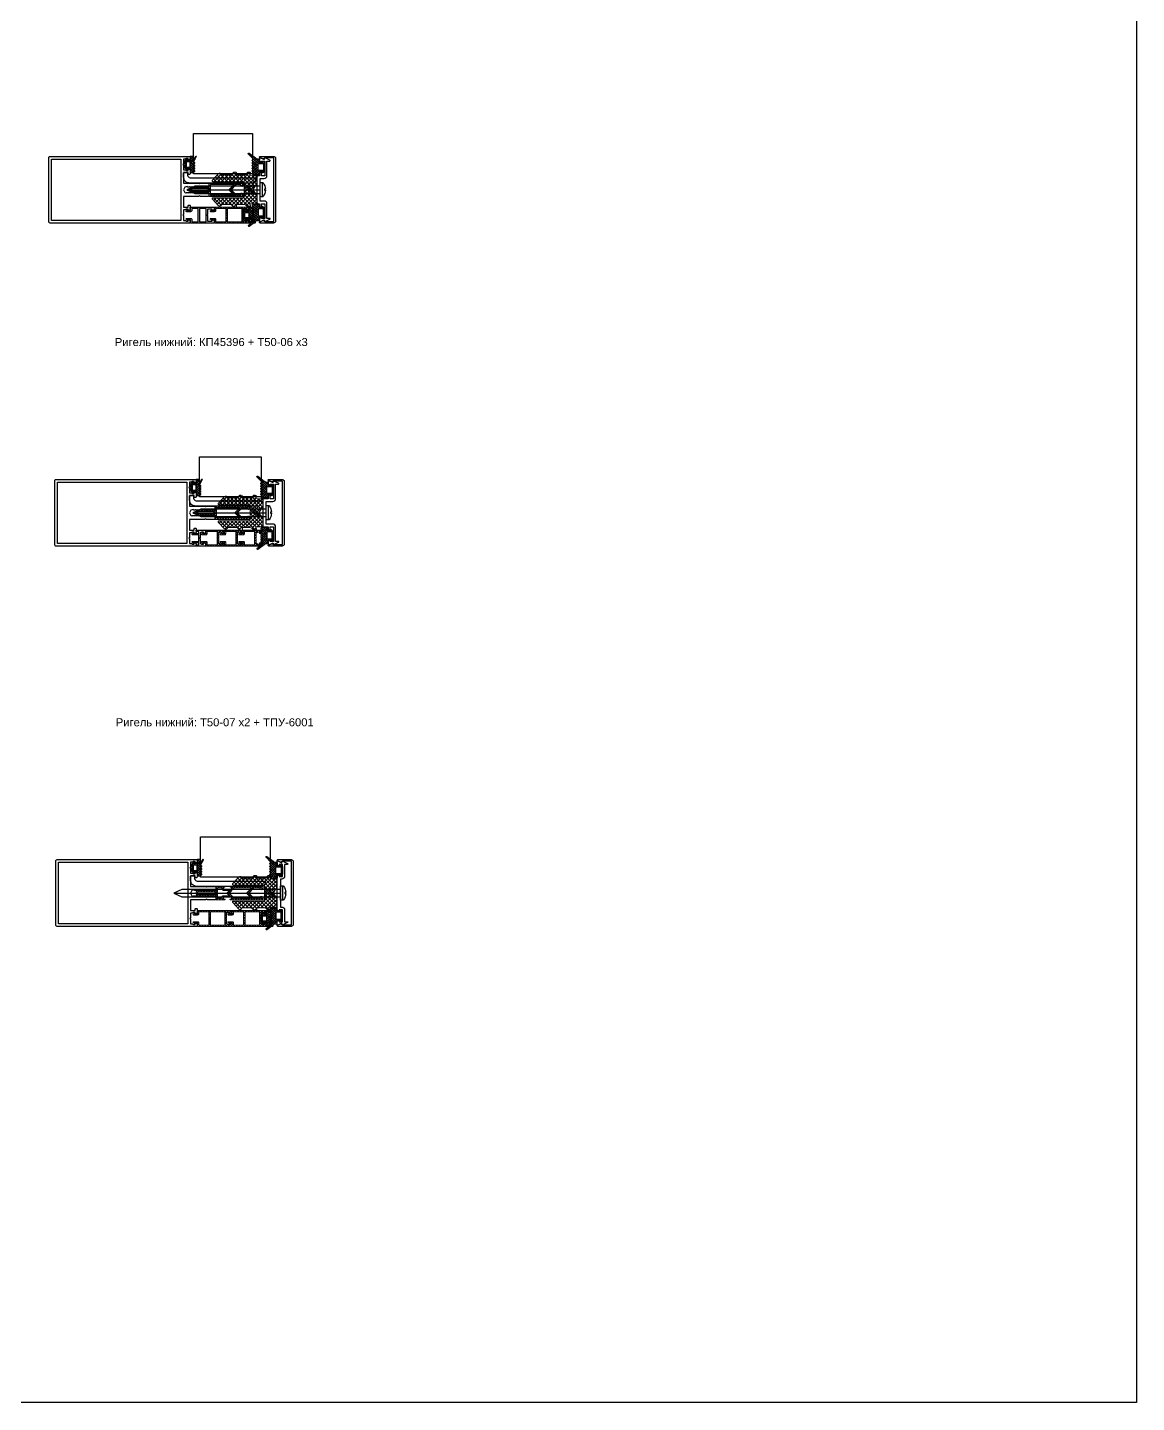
# Model space of a CAD drawing. Header units: millimetres. Extents: x 1744 to 18744, y -2272 to 2782.
# Drawn here: x 7973 to 8804, y -1585 to -554 of the extents above; entities that cross this region are included whole.
import ezdxf

# ---------------------------------------------------------------- set-up
doc = ezdxf.new("R2010")
doc.units = ezdxf.units.MM
doc.layers.add('Steklopaket', color=5, linetype='Continuous')
doc.layers.add('подписи', color=7, linetype='Continuous')
doc.layers.add('Уплотнители', color=1, linetype='Continuous', lineweight=20)
doc.layers.add('Штриховка', color=1, linetype='Continuous', lineweight=5)
doc.styles.get("Standard").update_dxf_attribs({"font": 'arial.ttf'})

# ---------------------------------------------------------------- blocks, each defined once
blk = doc.blocks.new('КП45550')
at = {"color": 217, "true_color": 0x93278f}
blk.add_lwpolyline([(-5, 6.4, -0.198912), (-4.9, 6.6), (-4.5, 7), (-4.9, 7.4, -0.198912), (-5, 7.6), (-5, 19), (-13, 19), (-13, 15.5), (-12, 15.5, -0.414214), (-11.5, 15), (-11.5, 14.5, -0.414214), (-12, 14), (-14.4, 14, -0.116434), (-14.6, 14), (-15.3, 14.4, -0.284079), (-15.5, 14.7), (-15.5, 15.2, -0.414214), (-15.2, 15.5), (-14.5, 15.5), (-14.5, 17), (-14.9, 17.4, -0.198912), (-15, 17.6), (-15, 19), (-18.6, 19, -0.284079), (-18.8, 19.2), (-19, 19.5), (-19.2, 19.2, -0.284079), (-19.4, 19), (-23, 19), (-23, 17.6, -0.198912), (-23.1, 17.4), (-23.5, 17), (-23.5, 15.5), (-22.8, 15.5, -0.414214), (-22.5, 15.2), (-22.5, 14.7, -0.284079), (-22.7, 14.4), (-23.4, 14, -0.116434), (-23.6, 14), (-24.5, 14, -0.414214), (-25, 14.5), (-25, 119, -0.414214), (-24, 120), (24, 120, -0.414214), (25, 119), (25, 14.5, -0.414214), (24.5, 14), (23.6, 14, -0.116434), (23.4, 14), (22.7, 14.4, -0.284079), (22.5, 14.7), (22.5, 15.2, -0.414214), (22.8, 15.5), (23.5, 15.5), (23.5, 17), (23.1, 17.4, -0.198912), (23, 17.6), (23, 19), (19.4, 19, -0.284079), (19.2, 19.2), (19, 19.5), (18.8, 19.2, -0.284079), (18.6, 19), (15, 19), (15, 17.6, -0.198912), (14.9, 17.4), (14.5, 17), (14.5, 15.5), (15.2, 15.5, -0.414214), (15.5, 15.2), (15.5, 14.7, -0.284079), (15.3, 14.4), (14.6, 14, -0.116434), (14.4, 14), (12, 14, -0.414214), (11.5, 14.5), (11.5, 15, -0.414214), (12, 15.5), (13, 15.5), (13, 19), (5, 19), (5, 7.6, -0.198912), (4.9, 7.4), (4.5, 7), (4.9, 6.6, -0.198912), (5, 6.4), (5, 0.5, -0.414214), (4.5, 0), (3.1, 0, -0.198912), (2.9, 0.1), (2.1, 0.9, -0.198912), (2, 1.1), (2, 1.5, -0.284079), (2.2, 1.7), (2.5, 1.9), (2.2, 2.1, -0.284079), (2, 2.3), (2, 3.3, -0.284079), (2.2, 3.5), (2.5, 3.7), (2.2, 3.9, -0.284079), (2, 4.1), (2, 5.1, -0.284079), (2.2, 5.3), (2.5, 5.5), (2.2, 5.7, -0.284079), (2, 5.9), (2, 6.9, -0.284079), (2.2, 7.1), (2.5, 7.3), (2.2, 7.5, -0.284079), (2, 7.7), (2, 8.7, -0.284079), (2.2, 8.9), (2.5, 9.1), (2.2, 9.3, -0.284079), (2, 9.5), (2, 10.5, -0.284079), (2.2, 10.7), (2.5, 10.9), (2.2, 11.1, -0.284079), (2, 11.3), (2, 12.3, -0.284079), (2.2, 12.5), (2.5, 12.7), (2.2, 12.9, -0.284079), (2, 13.1), (2, 14.1, -0.284079), (2.2, 14.3), (2.5, 14.5), (2.2, 14.7, -0.284079), (2, 14.9), (2, 15.9, -0.284079), (2.2, 16.1), (2.5, 16.3), (2, 18), (0, 19), (-2, 18), (-2, 17.6, -0.284079), (-2.2, 17.4), (-2.5, 17.2), (-2.2, 17, -0.284079), (-2, 16.8), (-2, 15.8, -0.284079), (-2.2, 15.6), (-2.5, 15.4), (-2.2, 15.2, -0.284079), (-2, 15), (-2, 14, -0.284079), (-2.2, 13.8), (-2.5, 13.6), (-2.2, 13.4, -0.284079), (-2, 13.2), (-2, 12.2, -0.284079), (-2.2, 12), (-2.5, 11.8), (-2.2, 11.6, -0.284079), (-2, 11.4), (-2, 10.4, -0.284079), (-2.2, 10.2), (-2.5, 10), (-2.2, 9.8, -0.284079), (-2, 9.6), (-2, 8.6, -0.284079), (-2.2, 8.4), (-2.5, 8.2), (-2.2, 8, -0.284079), (-2, 7.8), (-2, 6.8, -0.284079), (-2.2, 6.6), (-2.5, 6.4), (-2.2, 6.2, -0.284079), (-2, 6), (-2, 5, -0.284079), (-2.2, 4.8), (-2.5, 4.6), (-2.2, 4.4, -0.284079), (-2, 4.2), (-2, 3.2, -0.284079), (-2.2, 3), (-2.5, 2.8), (-2.2, 2.6, -0.284079), (-2, 2.4), (-2, 1.1, -0.198912), (-2.1, 0.9), (-2.9, 0.1, -0.198912), (-3.1, 0), (-4.5, 0, -0.414214), (-5, 0.5)], format="xyb", close=True, dxfattribs=at)
blk.add_lwpolyline([(23, 21), (-23, 21), (-23, 118), (23, 118)], close=True, dxfattribs=at)
blk = doc.blocks.new('ТПУ-6001')
at = {"true_color": 0xafd9aa}
h = blk.add_hatch(dxfattribs=at)
h.set_pattern_fill('ANSI37', color=9, scale=10, angle=180, style=0)
h.set_pattern_definition([(225, (-3851.2058, 2316.4733), (0.88388348, -0.88388348), []), (315, (-3851.2058, 2316.4733), (0.88388348, 0.88388348), [])])
edge = h.paths.add_edge_path(flags=16)
edge.add_line((1.8, -1), (-1.8, -1))
edge.add_arc((-1.8, -1.2), 0.25, 90, 180)
edge.add_line((-2, -1.2), (-2, -3.8))
edge.add_arc((-1.8, -3.8), 0.25, 180, 270)
edge.add_line((-1.8, -4), (1.8, -4))
edge.add_arc((1.8, -3.8), 0.25, 270, 360)
edge.add_line((2, -3.8), (2, -1.2))
edge.add_arc((1.8, -1.2), 0.25, 0, 90)
edge = h.paths.add_edge_path()
edge.add_line((2.4, -5.7), (4, -6.6))
edge.add_arc((4.2, -6.4), 0.25, 241.5196, 270)
edge.add_line((4.2, -6.6), (5.8, -6.6))
edge.add_arc((5.8, -6.4), 0.25, 270, 360)
edge.add_line((6, -6.4), (6, -4.2))
edge.add_arc((5.8, -4.2), 0.25, 0, 90)
edge.add_line((5.8, -4), (3.2, -4))
edge.add_arc((3.2, -3.8), 0.25, 180, 270, ccw=False)
edge.add_line((3, -3.8), (3, -2.2))
edge.add_arc((3.2, -2.2), 0.25, 90, 180, ccw=False)
edge.add_line((3.2, -2), (3.9, -2))
edge.add_arc((3.9, -1.8), 0.25, 270, 405.0646)
edge.add_line((4.1, -1.6), (2.6, -0.1))
edge.add_arc((2.4, -0.3), 0.25, 45.0646, 90)
edge.add_line((2.4, 0), (-2.4, 0))
edge.add_arc((-2.4, -0.3), 0.25, 90, 134.9354)
edge.add_line((-2.6, -0.1), (-4.1, -1.6))
edge.add_arc((-3.9, -1.8), 0.25, 134.9354, 270)
edge.add_line((-3.9, -2), (-3.2, -2))
edge.add_arc((-3.2, -2.2), 0.25, 0, 90, ccw=False)
edge.add_line((-3, -2.2), (-3, -3.8))
edge.add_arc((-3.2, -3.8), 0.25, -90, 0, ccw=False)
edge.add_line((-3.2, -4), (-5.8, -4))
edge.add_arc((-5.8, -4.2), 0.25, 90, 180)
edge.add_line((-6, -4.2), (-6, -6.5))
edge.add_arc((-5.7, -6.5), 0.25, 180, 225)
edge.add_line((-5.9, -6.7), (-5.2, -7.4))
edge.add_arc((-5, -7.2), 0.25, 225, 315)
edge.add_line((-4.8, -7.4), (-4.2, -6.8))
edge.add_arc((-4, -7), 0.25, 45, 135, ccw=False)
edge.add_line((-3.8, -6.8), (-3.2, -7.4))
edge.add_arc((-3, -7.2), 0.25, 225, 315)
edge.add_line((-2.8, -7.4), (-2.2, -6.8))
edge.add_arc((-2, -7), 0.25, 45, 135, ccw=False)
edge.add_line((-1.8, -6.8), (-1.2, -7.4))
edge.add_arc((-1, -7.2), 0.25, 225, 315)
edge.add_line((-0.8, -7.4), (-0.2, -6.8))
edge.add_arc((0, -7), 0.25, 45, 135, ccw=False)
edge.add_line((0.2, -6.8), (0.8, -7.4))
edge.add_arc((1, -7.2), 0.25, 225, 315)
edge.add_line((1.2, -7.4), (1.9, -6.7))
edge.add_arc((2, -6.9), 0.25, 61.5196, 135, ccw=False)
edge.add_line((2.2, -6.7), (5.6, -8.6))
edge.add_arc((5.7, -8.4), 0.25, 241.5196, 421.5196)
edge.add_line((5.9, -8.1), (2.1, -6.1))
edge.add_arc((2.3, -5.9), 0.25, 61.5196, 241.5196, ccw=False)
at = {"color": 9, "true_color": 0xafd9aa}
for points in [[(2.4, -5.7), (4, -6.6, 0.124913), (4.2, -6.6), (5.8, -6.6, 0.414214), (6, -6.4), (6, -4.2, 0.414214), (5.8, -4), (3.2, -4, -0.414214), (3, -3.8), (3, -2.2, -0.414214), (3.2, -2), (3.9, -2, 0.668587), (4.1, -1.6), (2.6, -0.1, 0.198619), (2.4, 0), (-2.4, 0, 0.198619), (-2.6, -0.1), (-4.1, -1.6, 0.668587), (-3.9, -2), (-3.2, -2, -0.414214), (-3, -2.2), (-3, -3.8, -0.414214), (-3.2, -4), (-5.8, -4, 0.414214), (-6, -4.2), (-6, -6.5, 0.198912), (-5.9, -6.7), (-5.2, -7.4, 0.414214), (-4.8, -7.4), (-4.2, -6.8, -0.414214), (-3.8, -6.8), (-3.2, -7.4, 0.414214), (-2.8, -7.4), (-2.2, -6.8, -0.414214), (-1.8, -6.8), (-1.2, -7.4, 0.414214), (-0.8, -7.4), (-0.2, -6.8, -0.414214), (0.2, -6.8), (0.8, -7.4, 0.414214), (1.2, -7.4), (1.9, -6.7, -0.332076), (2.2, -6.7), (5.6, -8.6, 1), (5.9, -8.1), (2.1, -6.1, -1)], [(1.8, -1), (-1.8, -1, 0.414214), (-2, -1.2), (-2, -3.8, 0.414214), (-1.8, -4), (1.8, -4, 0.414214), (2, -3.8), (2, -1.2, 0.414214)]]:
    blk.add_lwpolyline(points, format="xyb", close=True, dxfattribs=at)
blk = doc.blocks.new('КПС 758')
blk.add_lwpolyline([(-23.8, 2.3, 0.414214), (-23.6, 1.9), (-22.9, 1.6, -0.414214), (-22.7, 1.2), (-24, -1.5, 0.548619), (-23.7, -1.9), (-21.6, -1.9, 0.116434), (-21.4, -1.9), (-20.7, -1.5, 0.284079), (-20.5, -1.2), (-20.5, -0.7, 0.414214), (-20.8, -0.4), (-21.5, -0.4), (-21.5, 2.1), (-10.5, 2.1), (-10.5, -0.4), (-13.2, -0.4, 0.414214), (-13.5, -0.7), (-13.5, -1.2, 0.284079), (-13.3, -1.5), (-12.6, -1.9, 0.116434), (-12.4, -1.9), (-10.5, -1.9), (-10.5, -2.9, 0.414214), (-9.5, -3.9), (9.5, -3.9, 0.414214), (10.5, -2.9), (10.5, -1.9), (12.4, -1.9, 0.116434), (12.6, -1.9), (13.3, -1.5, 0.284079), (13.5, -1.2), (13.5, -0.7, 0.414214), (13.2, -0.4), (10.5, -0.4), (10.5, 2.1), (21.5, 2.1), (21.5, -0.4), (20.8, -0.4, 0.414214), (20.5, -0.7), (20.5, -1.2, 0.284079), (20.7, -1.5), (21.4, -1.9, 0.116434), (21.6, -1.9), (23.7, -1.9, 0.548619), (24, -1.5), (22.7, 1.2, -0.414214), (22.9, 1.6), (23.6, 1.9, 0.414214), (23.8, 2.3), (22.1, 5.9, 0.291473), (21.8, 6.1), (21.8, 6.1, 0.414214), (21.5, 5.8), (21.5, 3.6), (10.5, 3.6, 0.414214), (8.5, 1.6), (8.5, -1.4), (0.6, -1.4, 0.198912), (0.4, -1.5), (0, -1.9), (-0.4, -1.5, 0.198912), (-0.6, -1.4), (-8.5, -1.4), (-8.5, 1.6, 0.414214), (-10.5, 3.6), (-21.5, 3.6), (-21.5, 5.8, 0.414214), (-21.8, 6.1), (-21.8, 6.1, 0.291473), (-22.1, 5.9)], format="xyb", close=True)
blk = doc.blocks.new('ТПУ-007ММ')
at = {"true_color": 0xafd9aa}
h = blk.add_hatch(dxfattribs=at)
h.set_pattern_fill('ANSI37', color=9, scale=10, angle=180, style=0)
h.set_pattern_definition([(225, (-3851.0623, 2334.4012), (0.88388348, -0.88388348), []), (315, (-3851.0623, 2334.4012), (0.88388348, 0.88388348), [])])
edge = h.paths.add_edge_path(flags=16)
edge.add_line((2.1, -1), (-2.1, -1))
edge.add_arc((-2.1, -1.5), 0.5, 90, 180)
edge.add_line((-2.6, -1.5), (-2.6, -4.5))
edge.add_arc((-2.1, -4.5), 0.5, 180, 270)
edge.add_line((-2.1, -5), (2.1, -5))
edge.add_arc((2.1, -4.5), 0.5, 270, 360)
edge.add_line((2.6, -4.5), (2.6, -1.5))
edge.add_arc((2.1, -1.5), 0.5, 0, 90)
edge = h.paths.add_edge_path()
edge.add_arc((-3.8, -2.2), 0.25, 0, 90, ccw=False)
edge.add_line((-3.6, -2.2), (-3.6, -3.8))
edge.add_arc((-3.8, -3.8), 0.25, -90, 0, ccw=False)
edge.add_line((-3.8, -4), (-5.8, -4))
edge.add_arc((-5.8, -4.2), 0.25, 90, 180)
edge.add_line((-6, -4.2), (-6, -8.6))
edge.add_arc((-5.8, -8.6), 0.2, 180, 225)
edge.add_line((-5.9, -8.8), (-5.2, -9.5))
edge.add_arc((-5, -9.3), 0.25, 225, 315)
edge.add_line((-4.8, -9.5), (-4.2, -8.9))
edge.add_arc((-4, -9.1), 0.25, 45, 135, ccw=False)
edge.add_line((-3.8, -8.9), (-3.2, -9.5))
edge.add_arc((-3, -9.3), 0.25, 225, 315)
edge.add_line((-2.8, -9.5), (-2.2, -8.9))
edge.add_arc((-2, -9.1), 0.25, 45, 135, ccw=False)
edge.add_line((-1.8, -8.9), (-1.2, -9.5))
edge.add_arc((-1, -9.3), 0.25, 225, 315)
edge.add_line((-0.8, -9.5), (-0.2, -8.9))
edge.add_arc((0, -9.1), 0.25, 45, 135, ccw=False)
edge.add_line((0.2, -8.9), (0.8, -9.5))
edge.add_arc((1, -9.3), 0.25, 225, 315)
edge.add_line((1.2, -9.5), (1.8, -8.9))
edge.add_arc((2, -9.1), 0.25, 45, 135, ccw=False)
edge.add_line((2.2, -8.9), (2.8, -9.5))
edge.add_arc((3, -9.3), 0.25, 225, 315)
edge.add_line((3.2, -9.5), (3.8, -8.9))
edge.add_arc((4, -9.1), 0.25, 45, 135, ccw=False)
edge.add_line((4.2, -8.9), (4.8, -9.5))
edge.add_arc((5, -9.3), 0.25, 225, 315)
edge.add_line((5.2, -9.5), (5.8, -8.9))
edge.add_arc((6, -9.1), 0.25, 45, 135, ccw=False)
edge.add_line((6.2, -8.9), (9.8, -12.4))
edge.add_arc((10, -12.2), 0.25, 225, 315)
edge.add_line((10.2, -12.4), (10.4, -12.2))
edge.add_arc((10.2, -12), 0.25, 315, 380.2249)
edge.add_line((10.4, -11.9), (6.8, -7.1))
edge.add_arc((10, -4.7), 4, 180, 216.7605, ccw=False)
edge.add_line((6, -4.7), (6, -4.3))
edge.add_arc((5.7, -4.3), 0.3, 360, 450)
edge.add_line((5.7, -4), (3.9, -4))
edge.add_arc((3.9, -3.8), 0.25, 180, 270, ccw=False)
edge.add_line((3.6, -3.8), (3.6, -2.2))
edge.add_arc((3.9, -2.2), 0.25, 90, 180, ccw=False)
edge.add_line((3.9, -2), (4.1, -2))
edge.add_arc((4.1, -1.7), 0.25, 270, 405.0646)
edge.add_line((4.3, -1.6), (2.6, -0.1))
edge.add_arc((2.4, -0.2), 0.25, 45.0646, 90)
edge.add_line((2.4, 0), (-2.4, 0))
edge.add_arc((-2.4, -0.2), 0.25, 90, 134.9354)
edge.add_line((-2.6, -0.1), (-4.3, -1.6))
edge.add_arc((-4.1, -1.7), 0.25, 134.9354, 270)
edge.add_line((-4.1, -2), (-3.8, -2))
at = {"color": 9, "true_color": 0xafd9aa}
for points in [[(-3.8, -2, -0.414214), (-3.6, -2.2), (-3.6, -3.8, -0.414214), (-3.8, -4), (-5.8, -4, 0.414214), (-6, -4.2), (-6, -8.6, 0.198912), (-5.9, -8.8), (-5.2, -9.5, 0.414214), (-4.8, -9.5), (-4.2, -8.9, -0.414214), (-3.8, -8.9), (-3.2, -9.5, 0.414214), (-2.8, -9.5), (-2.2, -8.9, -0.414214), (-1.8, -8.9), (-1.2, -9.5, 0.414214), (-0.8, -9.5), (-0.2, -8.9, -0.414214), (0.2, -8.9), (0.8, -9.5, 0.414214), (1.2, -9.5), (1.8, -8.9, -0.414214), (2.2, -8.9), (2.8, -9.5, 0.414214), (3.2, -9.5), (3.8, -8.9, -0.414214), (4.2, -8.9), (4.8, -9.5, 0.414214), (5.2, -9.5), (5.8, -8.9, -0.414214), (6.2, -8.9), (9.8, -12.4, 0.414214), (10.2, -12.4), (10.4, -12.2, 0.292538), (10.4, -11.9), (6.8, -7.1, -0.161788), (6, -4.7), (6, -4.3, 0.414214), (5.7, -4), (3.9, -4, -0.414214), (3.6, -3.8), (3.6, -2.2, -0.414214), (3.9, -2), (4.1, -2, 0.668587), (4.3, -1.6), (2.6, -0.1, 0.198619), (2.4, 0), (-2.4, 0, 0.198619), (-2.6, -0.1), (-4.3, -1.6, 0.668587), (-4.1, -2)], [(2.1, -1), (-2.1, -1, 0.414214), (-2.6, -1.5), (-2.6, -4.5, 0.414214), (-2.1, -5), (2.1, -5, 0.414214), (2.6, -4.5), (2.6, -1.5, 0.414214)]]:
    blk.add_lwpolyline(points, format="xyb", close=True, dxfattribs=at)
blk = doc.blocks.new('КП45309')
at = {"color": 0}
blk.add_lwpolyline([(-23.5, 2.5), (23.5, 2.5, -0.414214), (25, 1), (25, -9.1, -0.802585), (24.2, -9.2), (23.2, -6.9, -0.401559), (23.5, -6, 0.279739), (23.8, -5.5), (23.8, 1.3), (-23.8, 1.3), (-23.8, -5.5, 0.279739), (-23.5, -6, -0.401559), (-23.2, -6.9), (-24.2, -9.2, -0.802585), (-25, -9.1), (-25, 1, -0.414214)], format="xyb", close=True, dxfattribs=at)
blk = doc.blocks.new('ВС 5.5х55 А2 DIN7981')
for p, q in [((0, 0), (0, -55)), ((-5.4, -56.7), (5.4, -56.7))]:
    blk.add_line(p, q)
for points in [[(2.7, -55), (2.7, -5.9), (0, 0), (-2.8, -5.9), (-2.8, -55)], [(-2.8, -51.7), (2.7, -46.2), (2.7, -43.9), (-2.8, -49.4)]]:
    blk.add_lwpolyline(points, close=True)
blk.add_lwpolyline([(-0.4, -58.9, -0.161849), (-5.2, -57.1, -0.223888), (-5.4, -56.7), (-5.4, -55), (5.4, -55), (5.4, -56.7, -0.223888), (5.2, -57.1, -0.161849), (0.4, -58.9), (0.4, -58.2), (-0.4, -58.2)], format="xyb", close=True)
blk = doc.blocks.new('Т50-02')
at = {"layer": 'Штриховка', "lineweight": 5}
h = blk.add_hatch(dxfattribs=at)
h.set_pattern_fill('ANSI37', color=256, scale=11.2, angle=90, style=0)
h.set_pattern_definition([(135, (-7168.1142, 4009.3535), (-0.9899495, -0.9899495), []), (225, (-7168.1142, 4009.3535), (0.9899495, -0.9899495), [])])
h.paths.add_polyline_path([(-13.2, -0.7), (-12.5, 0), (-13.2, 0.7), (-13.2, 3.8), (-30.8, 3.8), (-27, 0), (-30.8, -3.8), (-13.2, -3.8)], flags=16)
edge = h.paths.add_edge_path()
edge.add_line((-12, -4.7), (-12, -2.3))
edge.add_arc((-11.8, -2.3), 0.25, 90, 180, ccw=False)
edge.add_line((-11.8, -2), (-5.2, -2))
edge.add_arc((-5, -1.9), 0.25, 216.8699, 323.1301)
edge.add_line((-4.8, -2), (0, -2))
edge.add_arc((0, 0), 2, 270, 450)
edge.add_line((0, 2), (-4.8, 2))
edge.add_arc((-5, 1.9), 0.25, 36.8699, 143.1301)
edge.add_line((-5.2, 2), (-11.8, 2))
edge.add_arc((-11.8, 2.3), 0.25, 180, 270, ccw=False)
edge.add_line((-12, 2.3), (-12, 4.7))
edge.add_arc((-12.3, 4.7), 0.3, 0, 90)
edge.add_line((-12.3, 5), (-37.7, 5))
edge.add_arc((-37.7, 4.7), 0.3, 90, 180)
edge.add_line((-38, 4.7), (-38, 3.8))
edge.add_arc((-36.8, 3.8), 1.25, 180, 350.7182)
edge.add_arc((-35.2, 3.5), 0.3, 90, 170.7182, ccw=False)
edge.add_line((-35.2, 3.8), (-32.5, 3.8))
edge.add_line((-32.5, 3.8), (-28.7, 0))
edge.add_line((-28.7, 0), (-32.5, -3.8))
edge.add_line((-32.5, -3.8), (-35.2, -3.8))
edge.add_arc((-35.2, -3.5), 0.3, 189.2818, 270, ccw=False)
edge.add_arc((-36.8, -3.7), 1.25, 9.2818, 180)
edge.add_line((-38, -3.8), (-38, -4.7))
edge.add_arc((-37.7, -4.7), 0.3, 180, 270)
edge.add_line((-37.7, -5), (-12.3, -5))
edge.add_arc((-12.3, -4.7), 0.3, 270, 360)
edge = h.paths.add_edge_path(flags=16)
edge.add_line((-11, 0), (-12, -1))
edge.add_line((-12, -1), (0, -1))
edge.add_arc((0, 0), 1, 270, 450)
edge.add_line((0, 1), (-12, 1))
edge.add_line((-12, 1), (-11, 0))
at = {"layer": 'Уплотнители'}
for points in [[(-12, -4.7), (-12, -2.3, -0.414214), (-11.8, -2), (-5.2, -2, 0.5), (-4.8, -2), (0, -2, 1), (0, 2), (-4.8, 2, 0.5), (-5.2, 2), (-11.8, 2, -0.414214), (-12, 2.3), (-12, 4.7, 0.414214), (-12.3, 5), (-37.7, 5, 0.414214), (-38, 4.7), (-38, 3.8, 0.922113), (-35.5, 3.5, -0.367523), (-35.2, 3.8), (-32.5, 3.8), (-28.7, 0), (-32.5, -3.8), (-35.2, -3.8, -0.367523), (-35.5, -3.5, 0.922113), (-38, -3.8), (-38, -4.7, 0.414214), (-37.7, -5), (-12.3, -5, 0.414214)], [(-11, 0), (-12, -1), (0, -1, 1), (0, 1), (-12, 1), (-11, 0)]]:
    blk.add_lwpolyline(points, format="xyb", close=True, dxfattribs=at)
blk.add_lwpolyline([(-13.2, -0.7), (-12.5, 0), (-13.2, 0.7), (-13.2, 3.8), (-30.8, 3.8), (-27, 0), (-30.8, -3.8), (-13.2, -3.8)], close=True, dxfattribs=at)
blk = doc.blocks.new('Adifoam 530.120')
at = {"layer": 'Штриховка', "lineweight": 5}
h = blk.add_hatch(dxfattribs=at)
h.set_pattern_fill('ANSI37', color=256, scale=16, style=0)
h.set_pattern_definition([(45, (-11689.9974, 3718.6571), (-1.41421356, 1.41421356), []), (135, (-11689.9974, 3718.6571), (-1.41421356, -1.41421356), [])])
h.paths.add_polyline_path([(-6.7, 0, -0.118476), (-6.9, -0.7), (-9.2, -4.2, 0.146126), (-9.5, -5.3), (-9.5, -9.2), (-9.5, -9.5, 0.414214), (-8.5, -10.5), (-6.4, -10.5), (-4.5, -10.6, -0.590779), (-4.2, -11.2), (-4.4, -11.4, 0.668179), (-3.7, -13.2), (-3.1, -13.2, 0.198912), (-2.4, -12.9), (-1.1, -11.5, -0.198912), (0, -11.1), (5.5, -11.1, -0.668179), (5.8, -11.8, 0.52914), (6.7, -13.2), (7.3, -13.2, 0.198912), (8, -12.9), (9.3, -11.5, -0.198912), (10.4, -11.1), (16.6, -11.1, -0.501863), (17, -11.6, 0.342328), (17.9, -12.4), (18.5, -12.4, 0.212691), (19.2, -12), (23.8, -7.2, 0.185206), (24, -6.7, 0.418456), (23.3, -6), (1, -6, -0.414214), (0, -5), (0, 0)])
h.paths.add_polyline_path([(-6.4, 10.5), (-8.5, 10.5, 0.414214), (-9.5, 9.5), (-9.5, 9.2), (-9.5, 5.3, 0.146126), (-9.2, 4.2), (-6.9, 0.7, -0.118476), (-6.7, 0), (0, 0), (0, 5, -0.414214), (1, 6), (23.3, 6, 0.414214), (24, 6.7, 0.202658), (23.8, 7.2), (19.2, 12.1, 0.198912), (18.5, 12.3), (17.9, 12.3, 0.339591), (17, 11.6, -0.501863), (16.6, 11.1), (10.4, 11.1, -0.198912), (9.3, 11.5), (8, 12.9, 0.198912), (7.3, 13.1), (6.7, 13.1, 0.52914), (5.8, 11.8, -0.668179), (5.5, 11.1), (0, 11.1, -0.198912), (-1.1, 11.5), (-2.4, 12.9, 0.198912), (-3.1, 13.1), (-3.7, 13.1, 0.668179), (-4.4, 11.4), (-4.2, 11.2, -0.590779), (-4.5, 10.6)])
at = {"layer": 'Уплотнители'}
blk.add_lwpolyline([(24, -6.7, -0.198912), (23.8, -7.2), (19.2, -12.1, -0.198912), (18.5, -12.4), (17.9, -12.4, -0.342328), (17, -11.6, 0.501863), (16.6, -11.1), (10.4, -11.1, 0.198912), (9.3, -11.5), (8, -12.9, -0.198912), (7.3, -13.2), (6.7, -13.2, -0.52914), (5.8, -11.8, 0.668179), (5.5, -11.1), (0, -11.1, 0.198912), (-1.1, -11.5), (-2.4, -12.9, -0.198912), (-3.1, -13.2), (-3.7, -13.2, -0.668179), (-4.4, -11.4), (-4.2, -11.2, 0.590779), (-4.5, -10.6), (-6.4, -10.5), (-8.5, -10.5, -0.414214), (-9.5, -9.5), (-9.5, -9.2), (-9.5, -5.3, -0.146126), (-9.2, -4.2), (-6.9, -0.7, 0.240325), (-6.9, 0.7), (-9.2, 4.2, -0.146126), (-9.5, 5.3), (-9.5, 9.2), (-9.5, 9.5, -0.414214), (-8.5, 10.5), (-6.4, 10.5), (-4.5, 10.6, 0.590779), (-4.2, 11.2), (-4.4, 11.4, -0.668179), (-3.7, 13.1), (-3.1, 13.1, -0.198912), (-2.4, 12.9), (-1.1, 11.5, 0.198912), (0, 11.1), (5.5, 11.1, 0.668179), (5.8, 11.8, -0.52914), (6.7, 13.1), (7.3, 13.1, -0.198912), (8, 12.9), (9.3, 11.5, 0.198912), (10.4, 11.1), (16.6, 11.1, 0.501863), (17, 11.6, -0.342328), (17.9, 12.3), (18.5, 12.3, -0.198912), (19.2, 12.1), (23.8, 7.2, -0.198912), (24, 6.7), (24, 6.7, -0.414214), (23.3, 6), (1, 6, 0.414214), (0, 5), (0, 0), (0, -5, 0.414214), (1, -6), (23.3, -6, -0.414214), (24, -6.7)], format="xyb", dxfattribs=at)
blk = doc.blocks.new('КПС 741')
at = {"color": 0}
blk.add_lwpolyline([(-50.3, -8), (-3, -8, 0.414214), (1.5, -3.5), (1.5, -0.5, 0.414214), (1, 0), (-1, 0, 0.414214), (-1.5, -0.5), (-1.5, -2, -0.414214), (-3.5, -4), (-52, -4, 0.414214), (-52.5, -4.5), (-52.5, -5.8, 0.198912), (-52.4, -6.1), (-50.6, -7.9, 0.198912)], format="xyb", close=True, dxfattribs=at)
blk = doc.blocks.new('КПС 1109')
blk.add_lwpolyline([(4.8, -5.7), (3.5, -5.7), (3.5, -7.5, 0.198912), (3.6, -7.7), (3.7, -7.8, -0.414214), (3.7, -8.3), (3.1, -8.9, -0.668179), (2.5, -8.7), (2.5, -5.7, -0.414214), (3.5, -4.7), (5, -4.7), (5, 0), (-5, 0), (-5, -4.7), (-3.5, -4.7, -0.414214), (-2.5, -5.7), (-2.5, -8.7, -0.668179), (-3.1, -8.9), (-3.7, -8.3, -0.414214), (-3.7, -7.8), (-3.6, -7.7, 0.198912), (-3.5, -7.5), (-3.5, -5.7), (-4.8, -5.7, -0.414214), (-5.1, -6), (-5.7, -6, -0.414214), (-6, -5.7), (-6, 11.5, -0.414214), (-5.5, 12), (-4.6, 12, -0.116434), (-4.4, 12), (-3.7, 11.6, -0.284079), (-3.5, 11.3), (-3.5, 10.8, -0.414214), (-3.8, 10.5), (-4.5, 10.5), (-4.5, 7), (-0.6, 7, -0.198912), (-0.4, 6.9), (0, 6.5), (0.4, 6.9, -0.198912), (0.6, 7), (4.5, 7), (4.5, 10.5), (3.8, 10.5, -0.414214), (3.5, 10.8), (3.5, 11.3, -0.284079), (3.7, 11.6), (4.4, 12, -0.116434), (4.6, 12), (5.5, 12, -0.414214), (6, 11.5), (6, -5.7, -0.414214), (5.7, -6), (5.1, -6, -0.414214)], format="xyb", close=True)
blk.add_lwpolyline([(5, 1), (5, 6), (-5, 6), (-5, 1)], close=True)
blk = doc.blocks.new('Т50-07')
at = {"layer": 'Штриховка', "lineweight": 5}
h = blk.add_hatch(dxfattribs=at)
h.set_pattern_fill('ANSI37', color=256, scale=11.2, angle=90, style=0)
h.set_pattern_definition([(135, (-11406.9071, 3792.9893), (-0.9899495, -0.9899495), []), (225, (-11406.9071, 3792.9893), (0.9899495, -0.9899495), [])])
h.paths.add_polyline_path([(1.2, 5), (1.2, -5), (12, -5), (12, 5)], flags=16)
edge = h.paths.add_edge_path()
edge.add_line((0, 5), (-7.5, 5))
edge.add_line((-7.5, 5), (-7.5, 3.5))
edge.add_arc((-8.5, 3.5), 1, -90, 0, ccw=False)
edge.add_line((-8.5, 2.5), (-11.5, 2.5))
edge.add_arc((-11.5, 2.8), 0.317, 135, 270, ccw=False)
edge.add_line((-11.7, 3), (-11, 3.7))
edge.add_arc((-10.8, 3.5), 0.3, 45, 135, ccw=False)
edge.add_line((-10.6, 3.7), (-10.4, 3.5))
edge.add_line((-10.4, 3.5), (-8.5, 3.5))
edge.add_line((-8.5, 3.5), (-8.5, 4.8))
edge.add_arc((-8.5, 5.1), 0.3, 180, 270, ccw=False)
edge.add_line((-8.8, 5.1), (-8.8, 5.7))
edge.add_arc((-8.5, 5.7), 0.3, 90, 180, ccw=False)
edge.add_line((-8.5, 6), (16.7, 6))
edge.add_arc((16.7, 5.5), 0.5, 0, 90, ccw=False)
edge.add_line((17.2, 5.5), (17.2, 4.6))
edge.add_arc((16.9, 4.6), 0.3, -26.5651, 0, ccw=False)
edge.add_line((17.2, 4.4), (16.8, 3.7))
edge.add_arc((16.5, 3.8), 0.3, 270, 333.4349, ccw=False)
edge.add_line((16.5, 3.5), (16, 3.5))
edge.add_arc((16, 3.8), 0.3, 180, 270, ccw=False)
edge.add_line((15.7, 3.8), (15.7, 4.5))
edge.add_line((15.7, 4.5), (14.2, 4.5))
edge.add_line((14.2, 4.5), (13.8, 4.1))
edge.add_arc((13.6, 4.3), 0.3, 270, 315, ccw=False)
edge.add_line((13.6, 4), (13.2, 4))
edge.add_line((13.2, 4), (13.2, 0.6))
edge.add_arc((12.9, 0.6), 0.3, -45, 0, ccw=False)
edge.add_line((13.1, 0.4), (12.7, 0))
edge.add_line((12.7, 0), (13.1, -0.4))
edge.add_arc((12.9, -0.6), 0.3, 0, 45, ccw=False)
edge.add_line((13.2, -0.6), (13.2, -4))
edge.add_line((13.2, -4), (13.6, -4))
edge.add_arc((13.6, -4.3), 0.3, 45, 90, ccw=False)
edge.add_line((13.8, -4.1), (14.2, -4.5))
edge.add_line((14.2, -4.5), (15.7, -4.5))
edge.add_line((15.7, -4.5), (15.7, -3.8))
edge.add_arc((16, -3.8), 0.3, 90, 180, ccw=False)
edge.add_line((16, -3.5), (16.5, -3.5))
edge.add_arc((16.5, -3.8), 0.3, 26.5651, 90, ccw=False)
edge.add_line((16.8, -3.7), (17.2, -4.4))
edge.add_arc((16.9, -4.6), 0.3, 0, 26.5651, ccw=False)
edge.add_line((17.2, -4.6), (17.2, -5.5))
edge.add_arc((16.7, -5.5), 0.5, -90, 0, ccw=False)
edge.add_line((16.7, -6), (-8.5, -6))
edge.add_arc((-8.5, -5.7), 0.3, 180, 270, ccw=False)
edge.add_line((-8.8, -5.7), (-8.8, -5.1))
edge.add_arc((-8.5, -5.1), 0.3, 90, 180, ccw=False)
edge.add_line((-8.5, -4.8), (-8.5, -3.5))
edge.add_line((-8.5, -3.5), (-10.4, -3.5))
edge.add_line((-10.4, -3.5), (-10.6, -3.7))
edge.add_arc((-10.8, -3.5), 0.3, 225, 315, ccw=False)
edge.add_line((-11, -3.7), (-11.7, -3))
edge.add_arc((-11.5, -2.8), 0.317, 90, 225, ccw=False)
edge.add_line((-11.5, -2.5), (-8.5, -2.5))
edge.add_arc((-8.5, -3.5), 1, 0, 90, ccw=False)
edge.add_line((-7.5, -3.5), (-7.5, -5))
edge.add_line((-7.5, -5), (0, -5))
edge.add_line((0, -5), (0, 5))
at = {"layer": 'Уплотнители'}
blk.add_lwpolyline([(0, 5), (-7.5, 5), (-7.5, 3.5, -0.414214), (-8.5, 2.5), (-11.5, 2.5, -0.668179), (-11.7, 3), (-11, 3.7, -0.414214), (-10.6, 3.7), (-10.4, 3.5), (-8.5, 3.5), (-8.5, 4.8, -0.414214), (-8.8, 5.1), (-8.8, 5.7, -0.414214), (-8.5, 6), (16.7, 6, -0.414214), (17.2, 5.5), (17.2, 4.6, -0.116434), (17.2, 4.4), (16.8, 3.7, -0.284079), (16.5, 3.5), (16, 3.5, -0.414214), (15.7, 3.8), (15.7, 4.5), (14.2, 4.5), (13.8, 4.1, -0.198912), (13.6, 4), (13.2, 4), (13.2, 0.6, -0.198912), (13.1, 0.4), (12.7, 0), (13.1, -0.4, -0.198912), (13.2, -0.6), (13.2, -4), (13.6, -4, -0.198912), (13.8, -4.1), (14.2, -4.5), (15.7, -4.5), (15.7, -3.8, -0.414214), (16, -3.5), (16.5, -3.5, -0.284079), (16.8, -3.7), (17.2, -4.4, -0.116434), (17.2, -4.6), (17.2, -5.5, -0.414214), (16.7, -6), (-8.5, -6, -0.414214), (-8.8, -5.7), (-8.8, -5.1, -0.414214), (-8.5, -4.8), (-8.5, -3.5), (-10.4, -3.5), (-10.6, -3.7, -0.414214), (-11, -3.7), (-11.7, -3, -0.668179), (-11.5, -2.5), (-8.5, -2.5, -0.414214), (-7.5, -3.5), (-7.5, -5), (0, -5)], format="xyb", close=True, dxfattribs=at)
blk.add_lwpolyline([(1.2, 5), (1.2, -5), (12, -5), (12, 5)], close=True, dxfattribs=at)
blk = doc.blocks.new('КПС 575')
blk.add_lwpolyline([(-23.8, 3.2, 0.414214), (-23.6, 2.8), (-22.9, 2.4, -0.414214), (-22.7, 2), (-24, -0.7, 0.548619), (-23.7, -1.1), (-21.6, -1.1, 0.116434), (-21.4, -1.1), (-20.7, -0.7, 0.284079), (-20.5, -0.4), (-20.5, 0.1, 0.414214), (-20.8, 0.4), (-21.5, 0.4), (-21.5, 2.9), (-10.5, 2.9), (-10.5, 0.4), (-13.2, 0.4, 0.414214), (-13.5, 0.1), (-13.5, -0.4, 0.284079), (-13.3, -0.7), (-12.6, -1.1, 0.116434), (-12.4, -1.1), (-10.5, -1.1), (-10.5, -4.1, 0.414214), (-9.5, -5.1), (9.5, -5.1, 0.414214), (10.5, -4.1), (10.5, -1.1), (12.4, -1.1, 0.116434), (12.6, -1.1), (13.3, -0.7, 0.284079), (13.5, -0.4), (13.5, 0.1, 0.414214), (13.2, 0.4), (10.5, 0.4), (10.5, 2.9), (21.5, 2.9), (21.5, 0.4), (20.8, 0.4, 0.414214), (20.5, 0.1), (20.5, -0.4, 0.284079), (20.7, -0.7), (21.4, -1.1, 0.116434), (21.6, -1.1), (23.7, -1.1, 0.548619), (24, -0.7), (22.7, 2, -0.414214), (22.9, 2.4), (23.6, 2.8, 0.414214), (23.8, 3.2), (22.1, 6.7, 0.291473), (21.8, 6.9), (21.8, 6.9, 0.414214), (21.5, 6.6), (21.5, 4.4), (10.5, 4.4, 0.414214), (8.5, 2.4), (8.5, -2.6), (0.6, -2.6, 0.198912), (0.4, -2.7), (0, -3.1), (-0.4, -2.7, 0.198912), (-0.6, -2.6), (-8.5, -2.6), (-8.5, 2.4, 0.414214), (-10.5, 4.4), (-21.5, 4.4), (-21.5, 6.6, 0.414214), (-21.8, 6.9), (-21.8, 6.9, 0.291473), (-22.1, 6.7)], format="xyb", close=True)
blk = doc.blocks.new('КП45396')
blk.add_lwpolyline([(-2.5, 0), (-2.5, -4.7, -0.668179), (-3.1, -4.9), (-3.7, -4.3, -0.414214), (-3.7, -3.8), (-3.6, -3.8, 0.198912), (-3.5, -3.4), (-3.5, 0), (-5, 0), (-5, -1.7, -0.414214), (-5.3, -2), (-5.7, -2, -0.414214), (-6, -1.7), (-6, -1.7), (-6, 4.5, -0.414214), (-5.5, 5), (-4.6, 5, -0.116434), (-4.4, 5), (-3.7, 4.6, -0.284079), (-3.5, 4.3), (-3.5, 3.8, -0.414214), (-3.8, 3.5), (-4.5, 3.5), (-4.5, 2), (-4.1, 1.6, -0.198912), (-4, 1.4), (-4, 1), (-0.4, 1, -0.284079), (-0.2, 0.8), (0, 0.5), (0.2, 0.8, -0.284079), (0.4, 1), (4, 1), (4, 1.4, -0.198912), (4.1, 1.6), (4.5, 2), (4.5, 3.5), (3.8, 3.5, -0.414214), (3.5, 3.8), (3.5, 4.3, -0.284079), (3.7, 4.6), (4.4, 5, -0.116434), (4.6, 5), (5.5, 5, -0.414214), (6, 4.5), (6, -1.7), (6, -1.7, -0.414214), (5.7, -2), (5.3, -2, -0.414214), (5, -1.7), (5, 0), (3.5, 0), (3.5, -3.4, 0.198912), (3.6, -3.8), (3.7, -3.8, -0.414214), (3.7, -4.3), (3.1, -4.9, -0.668179), (2.5, -4.7), (2.5, 0)], format="xyb", close=True)
blk = doc.blocks.new('Т50-06')
at = {"layer": 'Штриховка', "lineweight": 5}
h = blk.add_hatch(dxfattribs=at)
h.set_pattern_fill('ANSI37', color=256, scale=11.2, angle=90, style=0)
h.set_pattern_definition([(135, (-11417.5478, 3829.3933), (-0.9899495, -0.9899495), []), (225, (-11417.5478, 3829.3933), (0.9899495, -0.9899495), [])])
edge = h.paths.add_edge_path()
edge.add_line((2.8, 0), (3.2, -0.4))
edge.add_arc((3, -0.6), 0.3, 0, 45, ccw=False)
edge.add_line((3.3, -0.6), (3.3, -4))
edge.add_line((3.3, -4), (3.7, -4))
edge.add_arc((3.7, -4.3), 0.3, 45, 90, ccw=False)
edge.add_line((3.9, -4.1), (4.3, -4.5))
edge.add_line((4.3, -4.5), (5.8, -4.5))
edge.add_line((5.8, -4.5), (5.8, -3.8))
edge.add_arc((6.1, -3.8), 0.3, 90, 180, ccw=False)
edge.add_line((6.1, -3.5), (6.6, -3.5))
edge.add_arc((6.6, -3.8), 0.3, 26.5651, 90, ccw=False)
edge.add_line((6.9, -3.7), (7.3, -4.4))
edge.add_arc((7, -4.6), 0.3, 0, 26.5651, ccw=False)
edge.add_line((7.3, -4.6), (7.3, -6))
edge.add_line((7.3, -6), (-6.7, -6))
edge.add_line((-6.7, -6), (-6.7, -5.1))
edge.add_arc((-6.4, -5.1), 0.3, 90, 180, ccw=False)
edge.add_line((-6.4, -4.8), (-6.4, -3.5))
edge.add_line((-6.4, -3.5), (-8.3, -3.5))
edge.add_line((-8.3, -3.5), (-8.5, -3.7))
edge.add_arc((-8.7, -3.5), 0.3, 225, 315, ccw=False)
edge.add_line((-8.9, -3.7), (-9.6, -3))
edge.add_arc((-9.4, -2.8), 0.317, 90, 225, ccw=False)
edge.add_line((-9.4, -2.5), (-6.4, -2.5))
edge.add_arc((-6.4, -3.5), 1, 0, 90, ccw=False)
edge.add_line((-5.4, -3.5), (-5.4, -5))
edge.add_line((-5.4, -5), (2.1, -5))
edge.add_line((2.1, -5), (2.1, 5))
edge.add_line((2.1, 5), (-5.4, 5))
edge.add_line((-5.4, 5), (-5.4, 3.5))
edge.add_arc((-6.4, 3.5), 1, -90, 0, ccw=False)
edge.add_line((-6.4, 2.5), (-9.4, 2.5))
edge.add_arc((-9.4, 2.8), 0.317, 135, 270, ccw=False)
edge.add_line((-9.6, 3), (-8.9, 3.7))
edge.add_arc((-8.7, 3.5), 0.3, 45, 135, ccw=False)
edge.add_line((-8.5, 3.7), (-8.3, 3.5))
edge.add_line((-8.3, 3.5), (-6.4, 3.5))
edge.add_line((-6.4, 3.5), (-6.4, 4.8))
edge.add_arc((-6.4, 5.1), 0.3, 180, 270, ccw=False)
edge.add_line((-6.7, 5.1), (-6.7, 6))
edge.add_line((-6.7, 6), (7.3, 6))
edge.add_line((7.3, 6), (7.3, 4.6))
edge.add_arc((7, 4.6), 0.3, -26.5651, 0, ccw=False)
edge.add_line((7.3, 4.4), (6.9, 3.7))
edge.add_arc((6.6, 3.8), 0.3, 270, 333.4349, ccw=False)
edge.add_line((6.6, 3.5), (6.1, 3.5))
edge.add_arc((6.1, 3.8), 0.3, 180, 270, ccw=False)
edge.add_line((5.8, 3.8), (5.8, 4.5))
edge.add_line((5.8, 4.5), (4.3, 4.5))
edge.add_line((4.3, 4.5), (3.9, 4.1))
edge.add_arc((3.7, 4.3), 0.3, 270, 315, ccw=False)
edge.add_line((3.7, 4), (3.3, 4))
edge.add_line((3.3, 4), (3.3, 0.6))
edge.add_arc((3, 0.6), 0.3, 315, 360, ccw=False)
edge.add_line((3.2, 0.4), (2.8, 0))
at = {"layer": 'Уплотнители'}
blk.add_lwpolyline([(2.8, 0), (3.2, -0.4, -0.198912), (3.3, -0.6), (3.3, -4), (3.7, -4, -0.198912), (3.9, -4.1), (4.3, -4.5), (5.8, -4.5), (5.8, -3.8, -0.414214), (6.1, -3.5), (6.6, -3.5, -0.284079), (6.9, -3.7), (7.3, -4.4, -0.116434), (7.3, -4.6), (7.3, -6), (-6.7, -6), (-6.7, -5.1, -0.414214), (-6.4, -4.8), (-6.4, -3.5), (-8.3, -3.5), (-8.5, -3.7, -0.414214), (-8.9, -3.7), (-9.6, -3, -0.668179), (-9.4, -2.5), (-6.4, -2.5, -0.414214), (-5.4, -3.5), (-5.4, -5), (2.1, -5), (2.1, 5), (-5.4, 5), (-5.4, 3.5, -0.414214), (-6.4, 2.5), (-9.4, 2.5, -0.668179), (-9.6, 3), (-8.9, 3.7, -0.414214), (-8.5, 3.7), (-8.3, 3.5), (-6.4, 3.5), (-6.4, 4.8, -0.414214), (-6.7, 5.1), (-6.7, 6), (7.3, 6), (7.3, 4.6, -0.116434), (7.3, 4.4), (6.9, 3.7, -0.284079), (6.6, 3.5), (6.1, 3.5, -0.414214), (5.8, 3.8), (5.8, 4.5), (4.3, 4.5), (3.9, 4.1, -0.198912), (3.7, 4), (3.3, 4), (3.3, 0.6, -0.198912), (3.2, 0.4), (2.8, 0)], format="xyb", dxfattribs=at)
blk = doc.blocks.new('КП45313-2')
blk.add_lwpolyline([(-12.4, -2.6, -0.116434), (-12.6, -2.6), (-13.3, -2.2, -0.284079), (-13.5, -1.9), (-13.5, -1.4, -0.414214), (-13.2, -1.1), (-12.5, -1.1), (-12.5, 1.4), (-21.5, 1.4), (-21.5, -1.1), (-20.8, -1.1, -0.414214), (-20.5, -1.4), (-20.5, -1.9, -0.284079), (-20.7, -2.2), (-21.4, -2.6, -0.116434), (-21.6, -2.6), (-23.7, -2.6, -0.548619), (-24, -2.2), (-22.7, 0.5, 0.414214), (-22.9, 0.9), (-23.6, 1.2, -0.414214), (-23.8, 1.6), (-22.1, 5.2, -0.291473), (-21.8, 5.4), (-21.8, 5.4, -0.414214), (-21.5, 5.1), (-21.5, 2.9), (-12.5, 2.9, -0.414214), (-10.5, 0.9), (-10.5, -0.1), (-0.4, -0.1, -0.284079), (-0.2, -0.3), (0, -0.6), (0.2, -0.3, -0.284079), (0.4, -0.1), (10.5, -0.1), (10.5, 0.9, -0.414214), (12.5, 2.9), (21.5, 2.9), (21.5, 5.1, -0.414214), (21.8, 5.4), (21.8, 5.4, -0.291473), (22.1, 5.2), (23.8, 1.6, -0.414214), (23.6, 1.2), (22.9, 0.9, 0.414214), (22.7, 0.5), (24, -2.2, -0.548619), (23.7, -2.6), (21.6, -2.6, -0.116434), (21.4, -2.6), (20.7, -2.2, -0.284079), (20.5, -1.9), (20.5, -1.4, -0.414214), (20.8, -1.1), (21.5, -1.1), (21.5, 1.4), (12.5, 1.4), (12.5, -1.1), (13.2, -1.1, -0.414214), (13.5, -1.4), (13.5, -1.9, -0.284079), (13.3, -2.2), (12.6, -2.6, -0.116434), (12.4, -2.6)], format="xyb", close=True)
blk = doc.blocks.new('ВС 5.5х80 А2 DIN7504-K')
for p, q in [((0, 0), (0, -80)), ((-5.4, -81.7), (5.4, -81.7))]:
    blk.add_line(p, q)
for points in [[(2.7, -80), (2.7, -5.9), (0, 0), (-2.8, -5.9), (-2.8, -80)], [(-2.8, -76.7), (2.7, -71.2), (2.7, -68.9), (-2.8, -74.4)]]:
    blk.add_lwpolyline(points, close=True)
blk.add_lwpolyline([(-0.4, -83.9, -0.161849), (-5.2, -82.1, -0.223888), (-5.4, -81.7), (-5.4, -80), (5.4, -80), (5.4, -81.7, -0.223888), (5.2, -82.1, -0.161849), (0.4, -83.9), (0.4, -83.2), (-0.4, -83.2)], format="xyb", close=True)
blk = doc.blocks.new('Т50-09')
at = {"layer": 'Штриховка', "lineweight": 5, "true_color": 0xf8991e}
h = blk.add_hatch(dxfattribs=at)
h.set_pattern_fill('ANSI37', color=30, scale=11.2, angle=90, style=0)
h.set_pattern_definition([(135, (-7178.6142, 4044.2835), (-0.9899495, -0.9899495), []), (225, (-7178.6142, 4044.2835), (0.9899495, -0.9899495), [])])
edge = h.paths.add_edge_path()
edge.add_arc((-19.7, 4.8), 0.2, 90, 180)
edge.add_line((-19.9, 4.8), (-19.9, 4.7))
edge.add_arc((-19.7, 4.7), 0.2, 180, 270)
edge.add_line((-19.7, 4.5), (-18.7, 4.5))
edge.add_line((-18.7, 4.5), (-18.7, 3.4))
edge.add_line((-18.7, 3.4), (-19.1, 3))
edge.add_line((-19.1, 3), (-24.3, 3))
edge.add_line((-24.3, 3), (-24.7, 3.4))
edge.add_line((-24.7, 3.4), (-24.7, 4.5))
edge.add_line((-24.7, 4.5), (-23.7, 4.5))
edge.add_arc((-23.7, 4.7), 0.2, 270, 360)
edge.add_line((-23.5, 4.7), (-23.5, 4.8))
edge.add_arc((-23.7, 4.8), 0.2, 0, 90)
edge.add_line((-23.7, 5), (-48.2, 5))
edge.add_arc((-48.2, 4.7), 0.3, 90, 180)
edge.add_line((-48.5, 4.7), (-48.5, 3.8))
edge.add_arc((-47.3, 3.8), 1.25, 180, 350.7182)
edge.add_arc((-45.7, 3.5), 0.3, 90, 170.7182, ccw=False)
edge.add_line((-45.7, 3.8), (-41.5, 3.8))
edge.add_line((-41.5, 3.8), (-37.7, 0))
edge.add_line((-37.7, 0), (-41.5, -3.8))
edge.add_line((-41.5, -3.8), (-45.7, -3.8))
edge.add_arc((-45.7, -3.5), 0.3, 189.2818, 270, ccw=False)
edge.add_arc((-47.3, -3.7), 1.25, 9.2818, 180)
edge.add_line((-48.5, -3.8), (-48.5, -4.7))
edge.add_arc((-48.2, -4.7), 0.3, 180, 270)
edge.add_line((-48.2, -5), (-23.7, -5))
edge.add_arc((-23.7, -4.8), 0.2, 270, 360)
edge.add_line((-23.5, -4.8), (-23.5, -4.7))
edge.add_arc((-23.7, -4.7), 0.2, 0, 90)
edge.add_line((-23.7, -4.5), (-24.7, -4.5))
edge.add_line((-24.7, -4.5), (-24.7, -3.4))
edge.add_line((-24.7, -3.4), (-24.3, -3))
edge.add_line((-24.3, -3), (-19.1, -3))
edge.add_line((-19.1, -3), (-18.7, -3.4))
edge.add_line((-18.7, -3.4), (-18.7, -4.5))
edge.add_line((-18.7, -4.5), (-19.7, -4.5))
edge.add_arc((-19.7, -4.7), 0.2, 90, 180)
edge.add_line((-19.9, -4.7), (-19.9, -4.8))
edge.add_arc((-19.7, -4.8), 0.2, 180, 270)
edge.add_line((-19.7, -5), (-13.3, -5))
edge.add_arc((-13.3, -4.7), 0.3, 270, 360)
edge.add_line((-13, -4.7), (-13, -2.3))
edge.add_arc((-12.7, -2.3), 0.3, 90, 180, ccw=False)
edge.add_line((-12.7, -2), (-6.2, -2))
edge.add_arc((-6, -2), 0.2, 180, 360)
edge.add_line((-5.8, -2), (0, -2))
edge.add_arc((0, 0), 2, 270, 450)
edge.add_line((0, 2), (-5.8, 2))
edge.add_arc((-6, 2), 0.2, 0, 180)
edge.add_line((-6.2, 2), (-12.7, 2))
edge.add_arc((-12.7, 2.3), 0.3, 180, 270, ccw=False)
edge.add_line((-13, 2.3), (-13, 4.7))
edge.add_arc((-13.3, 4.7), 0.3, 0, 90)
edge.add_line((-13.3, 5), (-19.7, 5))
edge = h.paths.add_edge_path(flags=16)
edge.add_line((-14.2, 3.8), (-17.4, 3.8))
edge.add_line((-17.4, 3.8), (-17.4, 3.1))
edge.add_arc((-17.7, 3.1), 0.3, 315, 360, ccw=False)
edge.add_line((-17.5, 2.9), (-18.3, 2.1))
edge.add_arc((-18.5, 2.3), 0.3, 270, 315, ccw=False)
edge.add_line((-18.5, 2), (-23.3, 2))
edge.add_line((-23.3, 2), (-21.3, 0))
edge.add_line((-21.3, 0), (-23.3, -2))
edge.add_line((-23.3, -2), (-18.5, -2))
edge.add_arc((-18.5, -2.3), 0.3, 45, 90, ccw=False)
edge.add_line((-18.3, -2.1), (-17.5, -2.9))
edge.add_arc((-17.7, -3.1), 0.3, 0, 45, ccw=False)
edge.add_line((-17.4, -3.1), (-17.4, -3.8))
edge.add_line((-17.4, -3.8), (-14.2, -3.8))
edge.add_line((-14.2, -3.8), (-14.2, -0.8))
edge.add_line((-14.2, -0.8), (-13.4, 0))
edge.add_line((-13.4, 0), (-14.2, 0.8))
edge.add_line((-14.2, 0.8), (-14.2, 3.8))
edge = h.paths.add_edge_path(flags=16)
edge.add_line((-12, 0), (-13, -1))
edge.add_line((-13, -1), (0, -1))
edge.add_arc((0, 0), 1, 270, 450)
edge.add_line((0, 1), (-13, 1))
edge.add_line((-13, 1), (-12, 0))
h.paths.add_polyline_path([(-39.8, 3.8), (-36, 0), (-39.8, -3.8), (-26.8, -3.8), (-23, 0), (-26.8, 3.8)], flags=16)
at = {"layer": 'Уплотнители', "color": 30, "true_color": 0xf8991e}
for points in [[(-19.7, 5, 0.414214), (-19.9, 4.8), (-19.9, 4.7, 0.414214), (-19.7, 4.5), (-18.7, 4.5), (-18.7, 3.4), (-19.1, 3), (-24.3, 3), (-24.7, 3.4), (-24.7, 4.5), (-23.7, 4.5, 0.414214), (-23.5, 4.7), (-23.5, 4.8, 0.414214), (-23.7, 5), (-48.2, 5, 0.414214), (-48.5, 4.7), (-48.5, 3.8, 0.922113), (-46, 3.5, -0.367523), (-45.7, 3.8), (-41.5, 3.8), (-37.7, 0), (-41.5, -3.8), (-45.7, -3.8, -0.367523), (-46, -3.5, 0.922113), (-48.5, -3.8), (-48.5, -4.7, 0.414214), (-48.2, -5), (-23.7, -5, 0.414214), (-23.5, -4.8), (-23.5, -4.7, 0.414214), (-23.7, -4.5), (-24.7, -4.5), (-24.7, -3.4), (-24.3, -3), (-19.1, -3), (-18.7, -3.4), (-18.7, -4.5), (-19.7, -4.5, 0.414214), (-19.9, -4.7), (-19.9, -4.8, 0.414214), (-19.7, -5), (-13.3, -5, 0.414214), (-13, -4.7), (-13, -2.3, -0.414214), (-12.7, -2), (-6.2, -2, 1), (-5.8, -2), (0, -2, 1), (0, 2), (-5.8, 2, 1), (-6.2, 2), (-12.7, 2, -0.414214), (-13, 2.3), (-13, 4.7, 0.414214), (-13.3, 5)], [(-14.2, 3.8), (-17.4, 3.8), (-17.4, 3.1, -0.198912), (-17.5, 2.9), (-18.3, 2.1, -0.198912), (-18.5, 2), (-23.3, 2), (-21.3, 0), (-23.3, -2), (-18.5, -2, -0.198912), (-18.3, -2.1), (-17.5, -2.9, -0.198912), (-17.4, -3.1), (-17.4, -3.8), (-14.2, -3.8), (-14.2, -0.8), (-13.4, 0), (-14.2, 0.8)], [(-12, 0), (-13, -1), (0, -1, 1), (0, 1), (-13, 1), (-12, 0)]]:
    blk.add_lwpolyline(points, format="xyb", close=True, dxfattribs=at)
blk.add_lwpolyline([(-39.8, 3.8), (-36, 0), (-39.8, -3.8), (-26.8, -3.8), (-23, 0), (-26.8, 3.8)], close=True, dxfattribs=at)
blk = doc.blocks.new('КПС 757')
at = {"color": 0}
blk.add_lwpolyline([(-52.3, -8), (-3, -8, 0.414214), (1.5, -3.5), (1.5, -0.5, 0.414214), (1, 0), (-1, 0, 0.414214), (-1.5, -0.5), (-1.5, -2, -0.414214), (-3.5, -4), (-54, -4, 0.414214), (-54.5, -4.5), (-54.5, -5.8, 0.198912), (-54.4, -6.1), (-52.6, -7.9, 0.198912)], format="xyb", close=True, dxfattribs=at)

msp = doc.modelspace()

# ---------------------------------------------------------------- linework, layer by layer
msp.add_lwpolyline([(7207.719, 2576.164), (8804.268, 2576.164), (8804.268, -1584.506), (7207.719, -1584.506)], close=True)
at = {"layer": 'Steklopaket'}
for points in [[(8097.404, -663.198), (8097.404, -633.198), (8141.404, -633.198), (8141.404, -663.198)], [(8101.908, -905.433), (8101.908, -875.433), (8147.908, -875.433), (8147.908, -905.433)], [(8102.658, -1190.517), (8102.658, -1160.517), (8154.658, -1160.517), (8154.658, -1190.517)]]:
    msp.add_lwpolyline(points, close=True, dxfattribs=at)

# ---------------------------------------------------------------- block references
at = {"xscale": -1}
for name, p, rotation in [('ТПУ-007ММ', (8150.804, -658.198), 270), ('ТПУ-6001', (8134.804, -694.198), 90), ('ТПУ-007ММ', (8157.308, -900.433), 270), ('ТПУ-007ММ', (8164.058, -1185.517), 270), ('ТПУ-6001', (8148.058, -1221.517), 90)]:
    msp.add_blockref(name, p, dxfattribs=dict(at, rotation=rotation))
for name, p, rotation in [('КП45550', (8108.804, -675.198), 90), ('ТПУ-6001', (8090.804, -656.198), 90), ('КПС 758', (8148.721, -675.198), 270), ('КП45309', (8156.279, -675.198), 270), ('ВС 5.5х55 А2 DIN7981', (8092.303, -675.198), 90), ('Adifoam 530.120', (8135.303, -675.198), 180), ('Т50-02', (8096.804, -675.198), 180), ('КПС 1109', (8100.804, -694.198), 270), ('ТПУ-007ММ', (8150.804, -692.198), 270), ('КП45550', (8113.308, -917.433), 90), ('ТПУ-6001', (8095.308, -898.433), 90), ('КПС 575', (8154.397, -917.433), 270), ('КП45309', (8162.783, -917.433), 270), ('Adifoam 530.120', (8139.808, -917.433), 180), ('ВС 5.5х55 А2 DIN7981', (8096.808, -917.433), 90), ('Т50-02', (8101.308, -917.433), 180), ('КП45396', (8101.308, -936.433), 270), ('ТПУ-007ММ', (8157.308, -934.433), 270), ('КП45550', (8114.058, -1202.517), 90), ('ТПУ-6001', (8096.058, -1183.517), 90), ('КП45309', (8169.533, -1202.517), 270), ('КП45313-2', (8162.66, -1202.517), 270), ('Adifoam 530.120', (8150.559, -1202.517), 180), ('ВС 5.5х80 А2 DIN7504-K', (8082.557, -1202.517), 90), ('Т50-09', (8101.058, -1202.517), 180), ('ТПУ-007ММ', (8164.058, -1219.517), 270)]:
    msp.add_blockref(name, p, dxfattribs=dict(rotation=rotation))
for name, p in [('КПС 741', (8091.334, -662.198)), ('КПС 741', (8095.838, -904.433)), ('КПС 757', (8096.588, -1189.517))]:
    msp.add_blockref(name, p, dxfattribs=at)
for name, p in [('Т50-07', (8121.604, -694.198)), ('Т50-06', (8113, -936.433)), ('Т50-06', (8127, -936.433)), ('Т50-06', (8141, -936.433)), ('Т50-07', (8108.858, -1221.517)), ('Т50-07', (8134.858, -1221.517))]:
    msp.add_blockref(name, p)

# ---------------------------------------------------------------- texts
at = {"layer": 'подписи'}
for s, p in [('Ригель нижний: КП45396 + Т50-06 x3', (8038.308, -792.433)), ('Ригель нижний: Т50-07 x2 + ТПУ-6001', (8039.058, -1077.517))]:
    msp.add_text(s, height=6, dxfattribs=at).set_placement(p)

doc.saveas('drawing.dxf')
